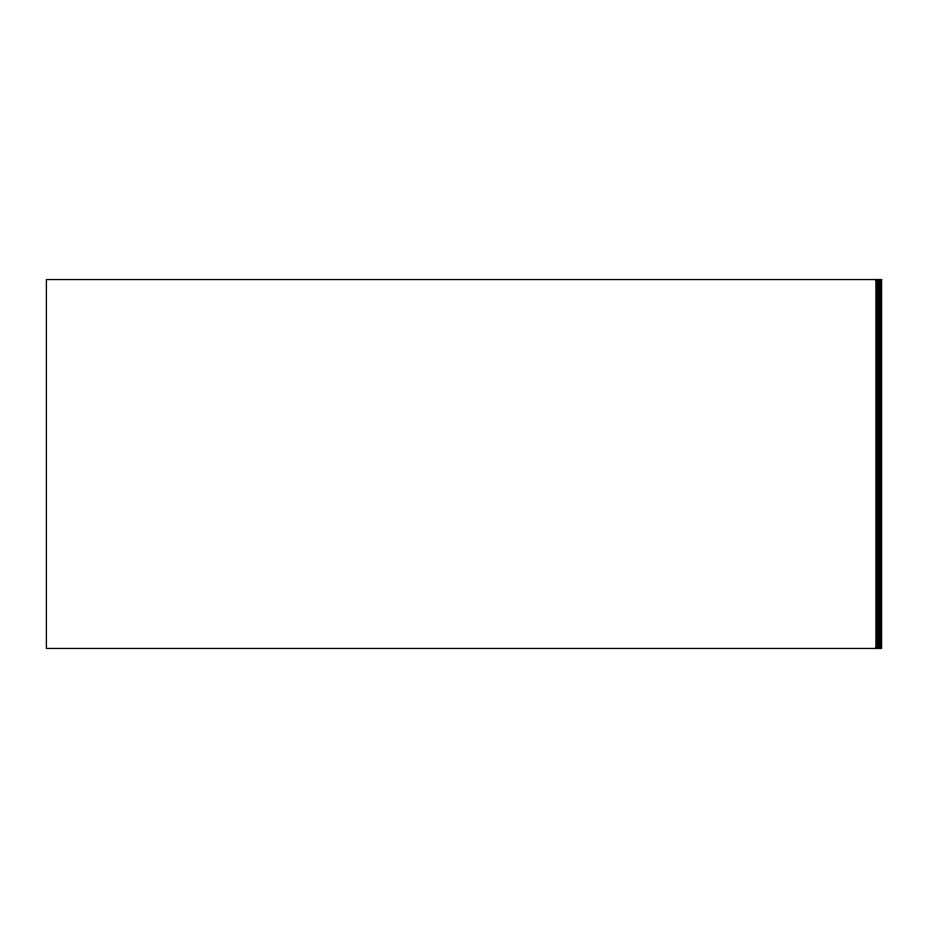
<?xml version="1.0" encoding="UTF-8"?>
<svg xmlns="http://www.w3.org/2000/svg" width="928" height="928" viewBox="0 0 928 928"><rect width="100%" height="100%" fill="white"/><g stroke="black" fill="none" stroke-linecap="round" stroke-linejoin="round"><path stroke-width="1.39" d="M881.136 279.56L881.136 648.44M880.08 279.56L880.08 648.44M879.605 279.56L879.605 648.44M878.514 279.56L878.549 648.44M877.459 279.56L877.459 648.44M876.983 279.56L876.983 648.44M875.928 279.56L875.928 648.44M881.6 279.56L46.4 279.56L46.4 648.44L881.6 648.44L881.6 279.56"/></g></svg>
